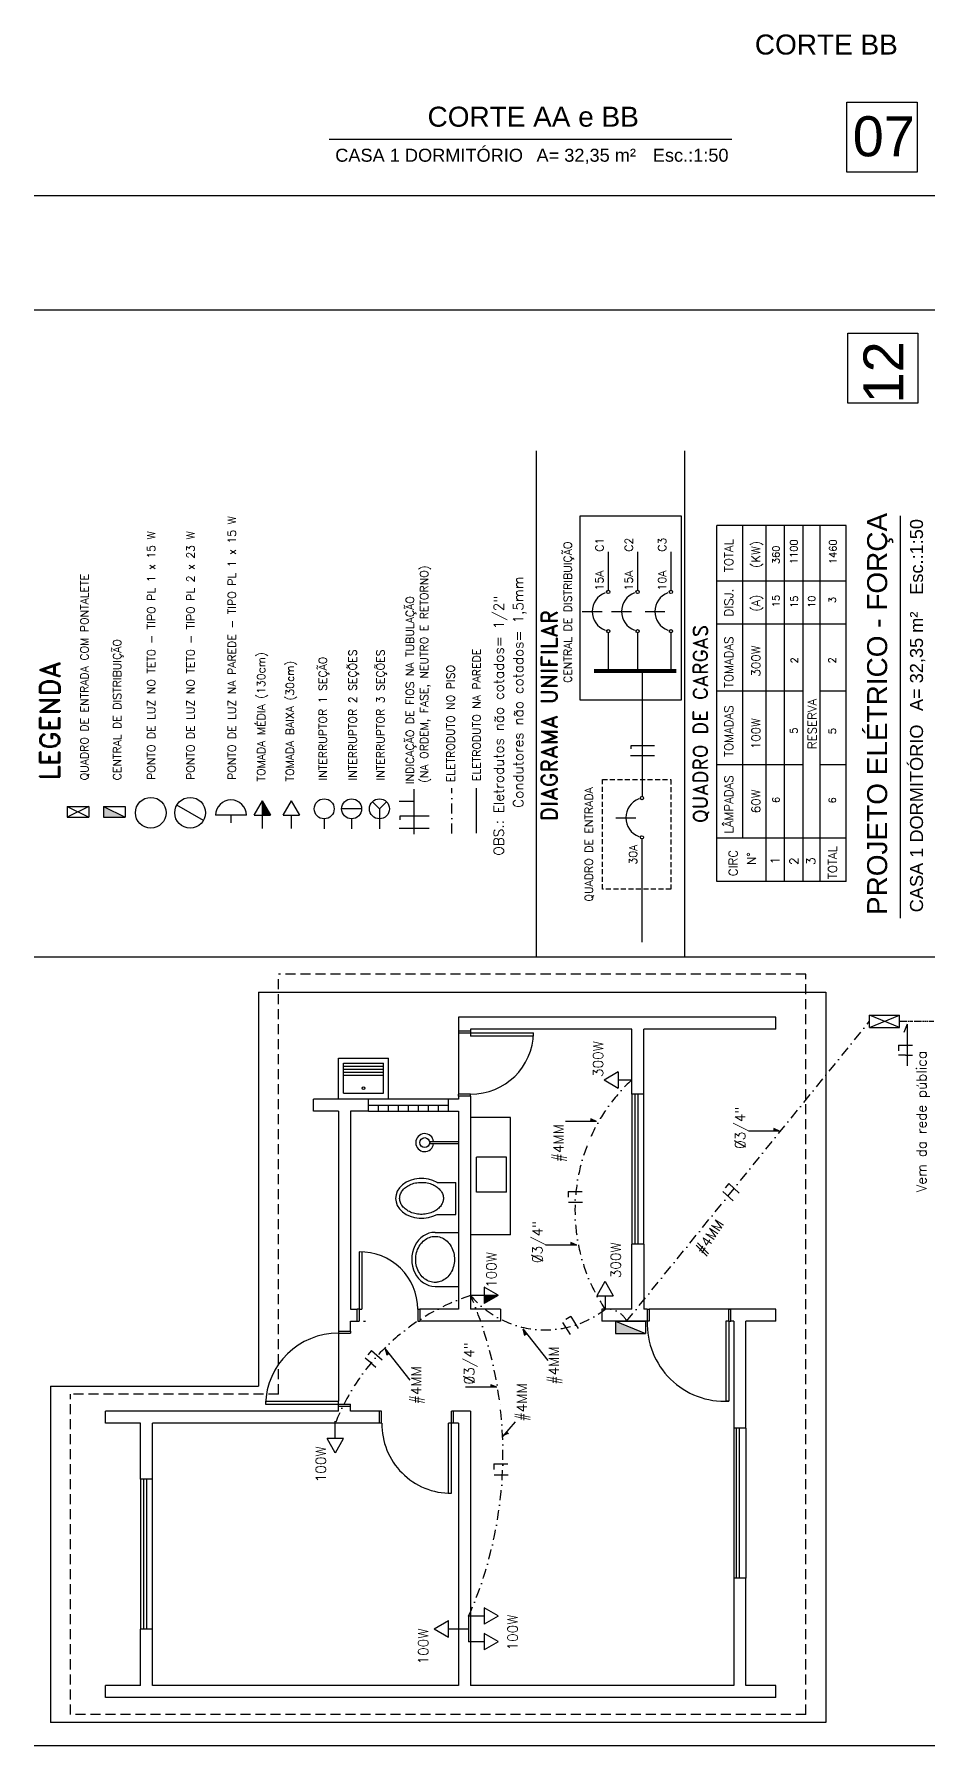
# Model space of a CAD drawing. Header units: millimetres. Extents: x 379 to 8329, y 269 to 4802.
# Drawn here: x 1494 to 2394, y 269 to 1980 of the extents above; entities that cross this region are included whole.
import ezdxf

# ---------------------------------------------------------------- set-up
doc = ezdxf.new("R2010")
doc.units = ezdxf.units.MM
doc.header["$LTSCALE"] = 20
doc.header["$MEASUREMENT"] = 0
for name, pattern in [('ACAD_ISO14W100', [24, 12, -3, 0, -3, 0, -3, 0, -3]), ('DASHDOT', [1, 0.5, -0.25, 0, -0.25]), ('DASHED', [0.75, 0.5, -0.25]), ('HIDDEN', [0.375, 0.25, -0.125])]:
    doc.linetypes.add(name, pattern=pattern)
for name, color, linetype in [('1', 7, 'Continuous'), ('ARQ-SIMB', 2, 'Continuous'), ('Cotas', 7, 'Continuous'), ('ELE-2', 2, 'Continuous'), ('ELE-3', 3, 'Continuous'), ('ELE-4', 4, 'Continuous'), ('ELE-TXT', 9, 'Continuous'), ('SAN-SIMB', 2, 'Continuous'), ('Texto', 2, 'Continuous')]:
    doc.layers.add(name, color=color, linetype=linetype)
doc.styles.add('BUILD', font='romand.shx')
doc.styles.add('ROMANS', font='romans.shx')
doc.styles.add('Textos Gd.', font='arial.ttf', dxfattribs={"height": 0.15})

msp = doc.modelspace()

# ---------------------------------------------------------------- hatches: boundary and pattern name
at = {"layer": 'ARQ-SIMB'}
for points in [[(2055.567, 892.816), (2049.696, 895.382), (2049.637, 892.809)], [(2238.504, 883.044), (2232.633, 885.611), (2232.574, 883.038)], [(2035.835, 768.968), (2029.963, 771.534), (2029.904, 768.961)], [(1981.928, 685.247), (1983.54, 679.045), (1985.599, 680.589)], [(1844.198, 665.556), (1845.81, 659.354), (1847.869, 660.898)], [(1955.877, 626.994), (1950.005, 629.561), (1949.946, 626.988)], [(1961.731, 577.825), (1967.535, 580.54), (1965.641, 582.284)]]:
    msp.add_hatch(color=1, dxfattribs=at).paths.add_polyline_path(points)
at = {"layer": 'ELE-3'}
msp.add_hatch(color=256, dxfattribs=at).paths.add_polyline_path([(1562.827, 1207.643), (1562.827, 1196.891), (1584.427, 1196.891)])
at = {"layer": 'SAN-SIMB'}
for points in [[(1729.723, 1198.82), (1721.502, 1213.058), (1721.502, 1198.82), (1721.609, 1198.82)], [(1943.046, 710.627), (1957.285, 718.848), (1943.046, 718.848), (1943.046, 718.741)], [(2074.367, 693.126), (2074.367, 680.789), (2104.367, 680.789)]]:
    msp.add_hatch(color=256, dxfattribs=at).paths.add_polyline_path(points)

# ---------------------------------------------------------------- linework, layer by layer
at = {"color": 1}
for p, q in [((1788.441, 1874.538), (2190.74, 1874.538)), ((2359.317, 1095.881), (2359.317, 1498.18))]:
    msp.add_line(p, q, dxfattribs=at)
at = {"layer": '1', "color": 1}
for p, q in [((2393.54, 1818.046), (1493.54, 1818.046)), ((2393.54, 1703.615), (1493.54, 1703.615)), ((1717.669, 1022.021), (2284.669, 1022.021)), ((1717.669, 1022.021), (1717.669, 628.021)), ((1917.669, 997.021), (1917.669, 981.021)), ((2234.669, 997.021), (1917.669, 997.021)), ((1917.669, 981.021), (1917.669, 920.021)), ((1929.669, 985.021), (1929.669, 981.021)), ((2090.669, 985.021), (1929.669, 985.021)), ((1929.669, 983.021), (1929.669, 981.021)), ((1992.666, 981.021), (1929.669, 981.021)), ((1929.669, 981.021), (1929.669, 978.021)), ((1992.511, 978.021), (1929.669, 978.021)), ((1992.511, 978.021), (1992.666, 981.021)), ((2090.669, 920.021), (2090.669, 985.021)), ((2102.669, 920.021), (2102.669, 985.021)), ((2234.669, 985.021), (2102.669, 985.021)), ((1797.669, 956.021), (1847.669, 956.021)), ((1797.669, 915.021), (1797.669, 956.021)), ((1802.669, 951.021), (1842.669, 951.021)), ((1802.669, 921.021), (1802.669, 951.021)), ((1802.669, 948.021), (1842.669, 948.021)), ((1802.669, 945.021), (1842.669, 945.021)), ((1802.669, 942.021), (1842.669, 942.021)), ((1842.669, 921.021), (1842.669, 951.021)), ((1847.669, 915.021), (1847.669, 956.021)), ((1802.669, 939.021), (1842.669, 939.021)), ((1809.669, 915.021), (1772.669, 915.021)), ((1772.669, 903.021), (1772.669, 915.021)), ((1827.669, 915.021), (1797.669, 915.021)), ((1802.669, 921.021), (1842.669, 921.021)), ((1907.669, 915.021), (1827.669, 915.021)), ((1827.669, 909.021), (1907.669, 909.021)), ((1837.669, 903.021), (1837.669, 909.021)), ((1847.669, 903.021), (1847.669, 909.021)), ((1857.669, 903.021), (1857.669, 909.021)), ((1867.669, 903.021), (1867.669, 909.021)), ((1877.669, 903.021), (1877.669, 909.021)), ((1887.669, 903.021), (1887.669, 909.021)), ((1897.669, 903.021), (1897.669, 909.021)), ((1917.669, 915.021), (1907.669, 915.021)), ((1917.669, 918.021), (1917.669, 915.021)), ((1929.669, 918.021), (1929.669, 705.021)), ((2090.669, 920.021), (2090.669, 770.021)), ((2093.669, 920.021), (2093.669, 770.021)), ((2096.669, 920.021), (2096.669, 770.021)), ((2102.669, 770.021), (2102.669, 920.021)), ((1797.669, 903.021), (1772.669, 903.021)), ((1797.669, 903.021), (1797.669, 683.021)), ((1827.669, 903.021), (1809.669, 903.021)), ((1809.669, 903.021), (1809.669, 705.021)), ((1827.669, 903.021), (1907.669, 903.021)), ((1917.669, 903.021), (1917.669, 705.021)), ((1969.669, 896.521), (1929.669, 896.521)), ((1969.669, 779.521), (1969.669, 896.521)), ((1888.688, 872.533), (1917.669, 872.533)), ((1888.688, 870.533), (1917.669, 870.533)), ((1935.518, 822.021), (1935.518, 857.021)), ((1965.518, 857.021), (1935.518, 857.021)), ((1965.518, 822.021), (1965.518, 857.021)), ((1896.119, 831.839), (1914.979, 831.839)), ((1914.979, 799.839), (1914.979, 831.839)), ((1965.518, 822.021), (1935.518, 822.021)), ((1896.119, 799.839), (1914.979, 799.839)), ((1894.169, 781.824), (1917.669, 781.824)), ((1969.669, 779.521), (1929.669, 779.521)), ((2090.669, 705.021), (2090.669, 770.021)), ((2102.669, 770.021), (2102.669, 705.021)), ((1818.169, 762.248), (1818.169, 705.021)), ((1820.943, 762.182), (1818.169, 762.248)), ((1820.943, 762.182), (1820.943, 705.021)), ((1894.169, 727.824), (1917.669, 727.824)), ((1818.169, 705.021), (1816.169, 705.021)), ((1816.169, 693.021), (1816.169, 705.021)), ((1817.943, 705.021), (1820.943, 705.021)), ((1917.669, 705.021), (1878.895, 705.021)), ((1959.669, 705.021), (1929.669, 705.021)), ((1959.669, 705.021), (1959.669, 693.021)), ((2060.669, 705.021), (2060.669, 693.021)), ((2106.119, 705.021), (2102.669, 705.021)), ((2191.619, 705.021), (2108.119, 705.021)), ((2187.669, 693.021), (2187.669, 705.021)), ((2187.669, 705.021), (2189.669, 705.021)), ((2234.669, 693.021), (2234.669, 705.021)), ((1809.669, 683.021), (1809.669, 693.021)), ((1822.669, 693.021), (1824.669, 693.021)), ((1959.669, 693.021), (1878.895, 693.021)), ((1959.669, 693.021), (1886.669, 693.021)), ((2106.119, 693.021), (2060.669, 693.021)), ((2106.429, 693.126), (2104.429, 693.126)), ((2184.669, 693.021), (2184.669, 613.074)), ((2187.669, 693.021), (2184.669, 693.021)), ((2187.669, 693.021), (2187.669, 613.021)), ((2187.669, 693.021), (2189.669, 693.021)), ((1797.669, 681.021), (1797.669, 613.021)), ((1509.669, 628.021), (1509.669, 292.021)), ((1509.669, 628.021), (1717.669, 628.021)), ((1797.669, 603.021), (1564.669, 603.021)), ((1717.669, 603.021), (1564.669, 603.021)), ((1564.669, 591.021), (1564.669, 603.021)), ((1724.733, 613.021), (1724.669, 610.021)), ((1724.669, 610.021), (1797.669, 610.021)), ((1724.733, 613.021), (1797.669, 613.021)), ((1797.669, 610.021), (1797.669, 613.021)), ((1797.669, 608.021), (1797.669, 610.021)), ((1797.669, 603.021), (1797.669, 608.021)), ((1809.669, 603.021), (1809.669, 608.021)), ((1838.669, 603.021), (1809.669, 603.021)), ((1838.669, 591.021), (1838.669, 603.021)), ((1840.669, 591.021), (1840.669, 603.021)), ((1912.669, 603.021), (1910.669, 603.021)), ((1929.669, 603.021), (1929.669, 329.021)), ((2184.669, 613.074), (2187.669, 613.021)), ((2187.669, 613.021), (2184.669, 613.021)), ((1599.669, 591.021), (1564.669, 591.021)), ((1599.669, 535.021), (1599.669, 591.021)), ((1611.669, 535.021), (1611.669, 591.021)), ((1838.669, 591.021), (1611.669, 591.021)), ((1910.669, 591.021), (1907.669, 591.021)), ((1907.669, 521.021), (1907.669, 591.021)), ((1912.669, 591.021), (1910.669, 591.021)), ((1910.669, 521.021), (1910.669, 591.021)), ((1917.669, 591.021), (1917.669, 329.021)), ((2204.669, 586.021), (2204.669, 436.021)), ((1611.669, 535.021), (1599.669, 535.021)), ((1599.669, 535.021), (1599.669, 385.021)), ((1602.92, 385.021), (1602.92, 535.021)), ((1605.92, 385.021), (1605.92, 535.021)), ((1611.669, 385.021), (1611.669, 535.021)), ((1907.669, 521.021), (1910.669, 521.021)), ((2204.669, 329.021), (2204.669, 436.021)), ((1611.669, 385.021), (1599.669, 385.021)), ((1599.669, 329.021), (1599.669, 385.021)), ((1611.669, 329.021), (1611.669, 385.021)), ((1564.669, 317.021), (1564.669, 329.021)), ((1599.669, 329.021), (1564.669, 329.021)), ((1917.669, 329.021), (1611.669, 329.021)), ((2192.669, 329.021), (1929.669, 329.021)), ((2234.669, 329.021), (2204.669, 329.021)), ((2234.669, 317.021), (2234.669, 329.021)), ((2234.669, 317.021), (1564.669, 317.021)), ((2284.669, 292.021), (1509.669, 292.021)), ((2393.54, 268.615), (1493.54, 268.615))]:
    msp.add_line(p, q, dxfattribs=at)
at = {"layer": '1', "color": 3, "linetype": 'DASHDOT'}
for p, q in [((1910.888, 1180.535), (1910.888, 1225.711)), ((2085.608, 693.021), (2328.305, 992.852))]:
    msp.add_line(p, q, dxfattribs=at)
at = {"layer": '1', "color": 4}
for p, q in [((1662.682, 1193.621), (1635.98, 1208.81)), ((1705.518, 1198.764), (1674.798, 1198.764)), ((1690.158, 1198.764), (1690.158, 1191.283))]:
    msp.add_line(p, q, dxfattribs=at)
at = {"layer": '1', "color": 1, "linetype": 'DASHED'}
for p, q in [((2264.669, 1040.021), (1737.669, 1040.021)), ((1737.669, 620.021), (1737.669, 1040.021)), ((2264.669, 300.021), (2264.669, 1040.021)), ((1529.669, 300.021), (1529.669, 620.021)), ((1737.669, 620.021), (1529.669, 620.021)), ((2264.669, 300.021), (1529.669, 300.021))]:
    msp.add_line(p, q, dxfattribs=at)
at = {"layer": '1', "color": 3}
for p, q in [((2328.305, 999.021), (2358.304, 999.021)), ((2328.305, 986.684), (2358.305, 986.684)), ((2074.367, 693.126), (2104.367, 693.126))]:
    msp.add_line(p, q, dxfattribs=at)
at = {"layer": '1'}
for p, q in [((2204.705, 867.046), (2193.258, 873.199)), ((2002.035, 752.97), (1990.589, 759.122)), ((1933.981, 631.586), (1922.535, 637.738))]:
    msp.add_line(p, q, dxfattribs=at)
at = {"layer": '1', "color": 1}
for points in [[(2305.808, 1841.724), (2305.808, 1911.724), (2375.808, 1911.724), (2375.808, 1841.724)], [(2306.54, 1610.615), (2306.54, 1680.615), (2376.54, 1680.615), (2376.54, 1610.615)]]:
    msp.add_lwpolyline(points, close=True, dxfattribs=at)
at = {"layer": '1', "color": 2}
msp.add_lwpolyline([(2038.969, 1497.741), (2038.969, 1314.188), (2140.274, 1314.188), (2140.274, 1497.741)], close=True, dxfattribs=at)
at = {"layer": '1', "color": 4}
for centre in [(1610.033, 1201.274), (1649.364, 1201.274)]:
    msp.add_circle(centre, 15.36, dxfattribs=at)
at = {"layer": '1', "color": 1}
for centre, radius in [((1822.669, 925.937), 1.363), ((1883.789, 871.533), 5)]:
    msp.add_circle(centre, radius, dxfattribs=at)
at = {"layer": '1', "color": 4}
msp.add_arc((1690.158, 1198.764), 15.36, 0, 180, dxfattribs=at)
at = {"layer": '1', "color": 3, "linetype": 'DASHDOT'}
for centre, radius, start, end in [((2211.923, 803.963), 177.944, 132.954245, 213.7815), ((1998.452, 510.638), 219.278, 108.281006, 158.494907), ((1559.67, 560.862), 402.317, 336.167485, 23.12199), ((2004.02, 781.645), 97.322, 220.184688, 308.063539), ((2066.112, 683.143), 21.978, 27.014277, 95.457208)]:
    msp.add_arc(centre, radius, start, end, dxfattribs=at)
at = {"layer": '1', "color": 1}
for centre, radius, start, end in [((1883.789, 871.533), 9, 6.37937, 353.62063), ((1910.092, 590.177), 69.154, 179.300434, 270.478072)]:
    msp.add_arc(centre, radius, start, end, dxfattribs=at)
for centre, major_axis, ratio, start_param, end_param in [((1880.601, 815.839), (-25.864, 0), 0.77328519, 4.06888787, 8.49748274), ((1894.169, 754.824), (0, -27), 0.8669906, 3.14159265, 6.28318531)]:
    msp.add_ellipse(centre, major_axis=major_axis, ratio=ratio, start_param=start_param, end_param=end_param, dxfattribs=at)
for points, knots in [([(1902.464, 815.839), (1902.464, 817.14), (1902.244, 818.442), (1901.348, 821.011), (1900.672, 822.279), (1898.857, 824.693), (1897.719, 825.838), (1895.033, 827.897), (1893.487, 828.809), (1890.094, 830.304), (1888.249, 830.886), (1884.402, 831.66), (1882.402, 831.852), (1878.406, 831.825), (1876.411, 831.607), (1872.585, 830.782), (1870.755, 830.176), (1867.402, 828.638), (1865.879, 827.708), (1863.247, 825.619), (1862.138, 824.462), (1860.384, 822.032), (1859.738, 820.76), (1858.902, 818.186), (1858.711, 816.884), (1858.769, 814.282), (1859.019, 812.98), (1859.974, 810.416), (1860.681, 809.154), (1862.556, 806.757), (1863.723, 805.623), (1866.461, 803.595), (1868.031, 802.702), (1871.463, 801.251), (1873.323, 800.693), (1877.189, 799.97), (1879.194, 799.805), (1883.189, 799.885), (1885.178, 800.13), (1888.981, 801.005), (1890.795, 801.635), (1894.108, 803.214), (1895.606, 804.163), (1898.184, 806.281), (1899.263, 807.449), (1900.957, 809.894), (1901.573, 811.169), (1902.298, 813.578), (1902.464, 814.709), (1902.464, 815.839)], [0, 0, 0, 0, 0.2632406, 0.2632406, 0.52648119, 0.52648119, 0.78972179, 0.78972179, 1.05296239, 1.05296239, 1.31620298, 1.31620298, 1.57944358, 1.57944358, 1.84268417, 1.84268417, 2.10592477, 2.10592477, 2.36916537, 2.36916537, 2.63240596, 2.63240596, 2.89564656, 2.89564656, 3.15888716, 3.15888716, 3.42212775, 3.42212775, 3.68536835, 3.68536835, 3.94860894, 3.94860894, 4.21184954, 4.21184954, 4.47509014, 4.47509014, 4.73833073, 4.73833073, 5.00157133, 5.00157133, 5.26481193, 5.26481193, 5.52805252, 5.52805252, 5.79129312, 5.79129312, 6.05453371, 6.05453371, 6.28318531, 6.28318531, 6.28318531, 6.28318531]), ([(1894.169, 731.824), (1895.436, 731.824), (1896.704, 731.972), (1899.809, 732.707), (1901.624, 733.474), (1905.016, 735.63), (1906.593, 737.019), (1909.346, 740.321), (1910.521, 742.233), (1912.336, 746.409), (1912.974, 748.672), (1913.639, 753.33), (1913.666, 755.723), (1913.102, 760.4), (1912.513, 762.683), (1910.788, 766.916), (1909.653, 768.865), (1906.968, 772.252), (1905.419, 773.69), (1902.068, 775.949), (1900.267, 776.77), (1896.566, 777.758), (1894.666, 777.926), (1890.899, 777.604), (1889.03, 777.115), (1885.463, 775.494), (1883.764, 774.363), (1880.7, 771.525), (1879.334, 769.818), (1877.087, 765.973), (1876.207, 763.834), (1875.034, 759.328), (1874.742, 756.961), (1874.781, 752.234), (1875.113, 749.875), (1876.36, 745.399), (1877.275, 743.282), (1879.583, 739.492), (1880.974, 737.819), (1884.081, 735.054), (1885.794, 733.962), (1889.383, 732.423), (1891.258, 731.975), (1893.485, 731.835), (1893.827, 731.824), (1894.169, 731.824)], [0, 0, 0, 0, 0.20226286, 0.20226286, 0.50357911, 0.50357911, 0.80489536, 0.80489536, 1.10621161, 1.10621161, 1.40752786, 1.40752786, 1.70884411, 1.70884411, 2.01016036, 2.01016036, 2.31147661, 2.31147661, 2.61279286, 2.61279286, 2.91410911, 2.91410911, 3.21542536, 3.21542536, 3.51674161, 3.51674161, 3.81805786, 3.81805786, 4.11937411, 4.11937411, 4.42069036, 4.42069036, 4.72200661, 4.72200661, 5.02332286, 5.02332286, 5.32463911, 5.32463911, 5.62595536, 5.62595536, 5.92727161, 5.92727161, 6.22858786, 6.22858786, 6.28318531, 6.28318531, 6.28318531, 6.28318531])]:
    msp.add_open_spline(points, degree=3, knots=knots, dxfattribs=at)
at = {"layer": 'ARQ-SIMB', "color": 3, "linetype": 'ACAD_ISO14W100', "ltscale": 0.03}
for p, q in [((2343.305, 992.852), (2343.321, 992.852)), ((2358.305, 992.852), (2392.604, 992.852))]:
    msp.add_line(p, q, dxfattribs=at)
at = {"layer": 'ARQ-SIMB', "color": 1}
for p, q in [((2055.567, 892.816), (2024.376, 892.781)), ((2049.696, 895.382), (2049.637, 892.809)), ((2055.567, 892.816), (2049.696, 895.382)), ((2238.504, 883.044), (2207.313, 883.009)), ((2232.633, 885.611), (2232.574, 883.038)), ((2238.504, 883.044), (2232.633, 885.611)), ((2029.963, 771.534), (2029.904, 768.961)), ((2035.835, 768.968), (2029.963, 771.534)), ((2035.835, 768.968), (2004.643, 768.933)), ((1981.928, 685.247), (1983.54, 679.045)), ((1981.928, 685.247), (2006.725, 653.784)), ((1983.54, 679.045), (1985.599, 680.589)), ((1844.198, 665.556), (1868.995, 634.094)), ((1844.198, 665.556), (1845.81, 659.354)), ((1845.81, 659.354), (1847.869, 660.898)), ((1955.877, 626.994), (1924.685, 626.959)), ((1950.005, 629.561), (1949.946, 626.988)), ((1955.877, 626.994), (1950.005, 629.561)), ((1961.731, 577.825), (1974.588, 592.485)), ((1967.535, 580.54), (1965.641, 582.284))]:
    msp.add_line(p, q, dxfattribs=at)
at = {"layer": 'Cotas', "color": 1}
for p, q in [((2284.669, 1022.021), (2284.669, 292.021)), ((2234.669, 985.021), (2234.669, 997.021)), ((1929.669, 983.021), (1917.669, 983.021)), ((1917.669, 983.021), (1917.669, 981.021)), ((1929.669, 981.021), (1917.669, 981.021)), ((1827.669, 903.021), (1827.669, 915.021)), ((1907.669, 903.021), (1907.669, 915.021)), ((1929.669, 920.021), (1917.669, 920.021)), ((1917.669, 918.021), (1917.669, 920.021)), ((1929.669, 918.021), (1917.669, 918.021)), ((1929.669, 918.021), (1929.669, 920.021)), ((2102.669, 920.021), (2090.669, 920.021)), ((1907.669, 903.021), (1917.669, 903.021)), ((2102.669, 770.021), (2090.669, 770.021)), ((1809.669, 705.021), (1816.169, 705.021)), ((1818.169, 705.021), (1818.169, 693.021)), ((1876.895, 705.021), (1878.895, 705.021)), ((1876.895, 705.021), (1876.895, 693.021)), ((1878.895, 705.021), (1878.895, 693.021)), ((2090.669, 705.021), (2060.669, 705.021)), ((2106.119, 705.021), (2108.119, 705.021)), ((2106.119, 705.021), (2106.119, 693.021)), ((2108.119, 705.021), (2108.119, 693.021)), ((2187.669, 693.021), (2187.669, 705.021)), ((2189.669, 693.021), (2189.669, 705.021)), ((2234.669, 705.021), (2189.669, 705.021)), ((1809.669, 693.021), (1816.169, 693.021)), ((1816.169, 693.021), (1818.169, 693.021)), ((1876.895, 693.021), (1878.895, 693.021)), ((2108.119, 693.021), (2106.119, 693.021)), ((2192.669, 693.021), (2189.669, 693.021)), ((2192.669, 693.021), (2192.669, 586.021)), ((2204.669, 586.021), (2204.669, 693.021)), ((2234.669, 693.021), (2204.669, 693.021)), ((1797.669, 683.021), (1797.669, 681.021)), ((1797.669, 683.021), (1809.669, 683.021)), ((1797.669, 681.021), (1809.669, 681.021)), ((1809.669, 683.021), (1809.669, 681.021)), ((1797.669, 610.021), (1809.669, 610.021)), ((1797.669, 608.021), (1809.669, 608.021)), ((1809.669, 608.021), (1809.669, 610.021)), ((1840.669, 603.021), (1838.669, 603.021)), ((1910.669, 591.021), (1910.669, 603.021)), ((1929.669, 603.021), (1912.669, 603.021)), ((1912.669, 591.021), (1912.669, 603.021)), ((1840.943, 591.021), (1838.669, 591.021)), ((1917.669, 591.021), (1912.669, 591.021)), ((2192.669, 586.021), (2192.669, 436.021)), ((2204.669, 586.021), (2192.669, 586.021)), ((2195.169, 586.021), (2195.169, 436.021)), ((2198.169, 586.021), (2198.169, 436.021)), ((2192.669, 436.021), (2192.669, 329.021)), ((2204.669, 436.021), (2192.669, 436.021))]:
    msp.add_line(p, q, dxfattribs=at)
for centre, radius, start, end in [((1929.959, 982.752), 62.731, 269.771985, 358.636568), ((1819.434, 704.799), 57.462, 0.221466, 91.260848), ((2183.784, 690.625), 77.701, 178.232975, 272.866446), ((1797.38, 608.291), 72.731, 89.771985, 178.636568)]:
    msp.add_arc(centre, radius, start, end, dxfattribs=at)
at = {"layer": 'ELE-2', "linetype": 'HIDDEN'}
msp.add_lwpolyline([(2061.45, 1124.861), (2061.45, 1234.45), (2129.859, 1234.45), (2129.859, 1124.861)], close=True, dxfattribs=at)
at = {"layer": 'ELE-3'}
for p, q in [((2067.307, 1423.625), (2067.307, 1461.993)), ((2096.632, 1423.625), (2096.632, 1461.993)), ((2129.984, 1423.625), (2129.984, 1461.993)), ((2041.271, 1402.434), (2061.237, 1402.434)), ((2070.596, 1402.434), (2090.562, 1402.434)), ((2103.948, 1402.434), (2123.914, 1402.434)), ((2067.307, 1342.865), (2067.307, 1381.243)), ((2096.632, 1342.865), (2096.632, 1381.243)), ((2129.984, 1342.865), (2129.984, 1381.243)), ((2101.433, 1217.431), (2101.433, 1342.865)), ((2090.191, 1268.528), (2113.433, 1268.528)), ((2090.191, 1265.328), (2090.191, 1268.528)), ((2089.433, 1258.669), (2113.433, 1258.669)), ((1873.198, 1180.006), (1873.198, 1224.825)), ((1526.598, 1207.646), (1548.205, 1196.891)), ((1526.605, 1207.691), (1526.605, 1196.891)), ((1548.182, 1207.646), (1526.605, 1196.89)), ((1526.605, 1207.599), (1548.205, 1207.599)), ((1548.205, 1207.691), (1548.205, 1196.891)), ((1562.82, 1207.646), (1584.427, 1196.891)), ((1562.827, 1207.691), (1562.827, 1196.891)), ((1562.827, 1207.599), (1584.427, 1207.599)), ((1584.427, 1207.691), (1584.427, 1196.891)), ((1721.392, 1213.063), (1713.169, 1198.82)), ((1713.383, 1198.82), (1721.609, 1198.82)), ((1721.5, 1213.063), (1729.723, 1198.82)), ((1721.502, 1213.067), (1721.502, 1198.82)), ((1721.502, 1198.82), (1729.723, 1198.82)), ((1721.502, 1198.82), (1721.502, 1185.443)), ((1750.316, 1213.063), (1742.092, 1198.82)), ((1742.307, 1198.82), (1750.533, 1198.82)), ((1750.423, 1213.063), (1758.646, 1198.82)), ((1750.426, 1198.82), (1750.426, 1185.443)), ((1750.426, 1198.82), (1758.646, 1198.82)), ((1820.741, 1205.235), (1800.771, 1205.235)), ((1838.536, 1205.235), (1831.472, 1212.293)), ((1838.536, 1205.235), (1845.599, 1212.293)), ((1838.536, 1205.235), (1838.536, 1195.25)), ((1858.198, 1212.979), (1873.198, 1212.979)), ((1859.146, 1194.367), (1859.146, 1198.367)), ((1859.146, 1198.367), (1888.198, 1198.367)), ((1526.605, 1196.891), (1548.205, 1196.891)), ((1562.827, 1196.891), (1584.427, 1196.891)), ((1783.342, 1195.25), (1783.342, 1185.265)), ((1810.756, 1195.25), (1810.756, 1185.265)), ((1838.536, 1195.25), (1838.536, 1185.265)), ((1858.198, 1186.043), (1888.198, 1186.043)), ((2074.937, 1196.346), (2094.902, 1196.346)), ((2100.973, 1071.9), (2100.973, 1175.155)), ((2364.378, 958.965), (2357.339, 958.965)), ((2357.378, 968.845), (2357.378, 963.187)), ((2357.378, 968.845), (2371.378, 968.845)), ((2364.378, 958.965), (2371.353, 958.965)), ((2063.049, 934.31), (2077.293, 942.533)), ((2077.293, 942.319), (2077.293, 934.093)), ((2063.049, 934.202), (2077.293, 925.979)), ((2077.293, 934.2), (2090.669, 934.2)), ((2077.293, 934.2), (2077.293, 925.979)), ((2027.011, 822.692), (2027.011, 817.034)), ((2027.011, 822.692), (2041.011, 822.692)), ((2181.6, 822.714), (2191.899, 813.231)), ((2187.87, 830.619), (2184.038, 826.457)), ((2187.87, 830.619), (2198.17, 821.136)), ((2027.385, 811.956), (2041.385, 811.956)), ((1943.046, 718.848), (1929.669, 718.848)), ((1957.289, 718.958), (1943.046, 727.182)), ((1943.046, 726.967), (1943.046, 718.741)), ((1957.289, 718.851), (1943.046, 710.627)), ((1943.046, 718.848), (1943.046, 710.627)), ((1957.293, 718.848), (1943.046, 718.848)), ((2063.912, 732.746), (2055.689, 718.502)), ((2064.019, 732.746), (2072.243, 718.502)), ((2055.903, 718.502), (2064.129, 718.502)), ((2064.022, 718.502), (2064.022, 705.021)), ((2064.022, 718.502), (2072.243, 718.502)), ((2021.572, 691.627), (2029.06, 679.798)), ((2029.678, 697.636), (2024.898, 694.61)), ((2029.678, 697.636), (2037.167, 685.807)), ((2074.367, 693.126), (2104.367, 680.789)), ((2074.367, 693.126), (2074.367, 680.789)), ((2104.367, 693.126), (2104.367, 680.789)), ((2074.367, 680.789), (2104.367, 680.789)), ((1829.493, 651.581), (1824.144, 656.158)), ((1830.598, 663.639), (1826.92, 659.341)), ((1829.493, 651.581), (1834.792, 647.046)), ((1830.598, 663.639), (1841.235, 654.536)), ((1794.439, 575.657), (1794.439, 593.184)), ((1794.439, 575.657), (1786.218, 575.657)), ((1794.442, 561.414), (1786.218, 575.657)), ((1802.558, 575.657), (1794.332, 575.657)), ((1794.549, 561.414), (1802.773, 575.657)), ((1952.899, 550.307), (1966.899, 550.307)), ((1952.899, 550.307), (1952.899, 544.649)), ((1953.273, 539.571), (1967.273, 539.571)), ((1893.383, 385.455), (1907.627, 393.678)), ((1907.627, 385.458), (1907.627, 393.678)), ((1943.046, 398.3), (1927.682, 398.3)), ((1927.682, 398.3), (1927.682, 372.614)), ((1957.289, 398.41), (1943.046, 406.634)), ((1943.046, 406.419), (1943.046, 398.193)), ((1957.289, 398.303), (1943.046, 390.08)), ((1943.046, 398.3), (1943.046, 390.08)), ((1893.383, 385.348), (1907.627, 377.124)), ((1907.627, 377.338), (1907.627, 385.565)), ((1907.627, 385.457), (1927.682, 385.457)), ((1957.289, 372.724), (1943.046, 380.948)), ((1943.046, 380.733), (1943.046, 372.507)), ((1943.046, 372.614), (1927.682, 372.614)), ((1957.289, 372.617), (1943.046, 364.394)), ((1943.046, 372.614), (1943.046, 364.394))]:
    msp.add_line(p, q, dxfattribs=at)
at = {"layer": 'ELE-3', "linetype": 'Continuous', "ltscale": 0.5}
msp.add_line((1935.686, 1181.041), (1935.686, 1225.861), dxfattribs=at)
at = {"layer": 'ELE-3', "color": 3}
for p, q in [((2358.305, 986.684), (2328.305, 999.021)), ((2328.305, 986.684), (2328.305, 999.021)), ((2328.338, 986.684), (2358.305, 999.021)), ((2358.305, 986.684), (2358.305, 999.021))]:
    msp.add_line(p, q, dxfattribs=at)
at = {"layer": 'ELE-3', "const_width": 4}
msp.add_lwpolyline([(2052.901, 1342.865), (2135.121, 1342.865)], dxfattribs=at)
at = {"layer": 'ELE-3', "color": 3, "const_width": 0.2}
for points in [[(2358.305, 999.021), (2328.305, 999.021)], [(2358.305, 986.684), (2328.305, 986.684)], [(2074.367, 693.126), (2104.367, 693.126)]]:
    msp.add_lwpolyline(points, dxfattribs=at)
at = {"layer": 'ELE-3'}
for centre, radius in [((2067.183, 1422.03), 1.6), ((2096.508, 1422.03), 1.6), ((2129.86, 1422.03), 1.6), ((2067.183, 1382.838), 1.6), ((2096.508, 1382.838), 1.6), ((2129.86, 1382.838), 1.6), ((1783.342, 1205.235), 9.985), ((1810.756, 1205.235), 9.985), ((1838.536, 1205.235), 9.985), ((2100.848, 1215.942), 1.6), ((2100.848, 1176.75), 1.6)]:
    msp.add_circle(centre, radius, dxfattribs=at)
for centre in [(2071.183, 1402.434), (2100.508, 1402.434), (2133.86, 1402.434), (2104.848, 1196.346)]:
    msp.add_arc(centre, 20, 110.76138, 249.23862, dxfattribs=at)
at = {"layer": 'SAN-SIMB'}
for p, q in [((1995.268, 1563.139), (1995.268, 1057.24)), ((2143.289, 1563.139), (2143.289, 1057.24)), ((1493.54, 1057.24), (2393.54, 1057.24)), ((2366.078, 989.833), (2362.529, 981.514)), ((2366.078, 989.833), (2366.078, 948.463))]:
    msp.add_line(p, q, dxfattribs=at)
at = {"layer": 'SAN-SIMB', "color": 2}
for p, q in [((2175.747, 1132.684), (2175.747, 1488.566)), ((2304.972, 1488.566), (2175.747, 1488.566)), ((2201.667, 1175.884), (2201.667, 1488.566)), ((2225.167, 1132.684), (2225.167, 1488.566)), ((2243.345, 1133.168), (2243.345, 1489.05)), ((2262.115, 1133.168), (2262.115, 1489.05)), ((2279.052, 1133.168), (2279.052, 1489.05)), ((2279.052, 1132.684), (2279.052, 1488.566)), ((2304.972, 1132.684), (2304.972, 1488.566)), ((2304.972, 1432.869), (2175.747, 1432.869)), ((2304.972, 1389.669), (2175.747, 1389.669)), ((2262.115, 1322.761), (2175.747, 1322.761)), ((2304.972, 1322.761), (2279.052, 1322.761)), ((2262.115, 1249.323), (2175.747, 1249.323)), ((2304.972, 1249.323), (2279.052, 1249.323)), ((2304.972, 1175.884), (2175.747, 1175.884)), ((2304.972, 1132.684), (2175.747, 1132.684))]:
    msp.add_line(p, q, dxfattribs=at)

# ---------------------------------------------------------------- texts
at = {"layer": 'ELE-4', "color": 2, "style": 'ROMANS'}
for s, p in [('TOTAL', (2192.095, 1441.878)), ('(KW)', (2219.124, 1445.997)), ('DISJ.', (2192.095, 1397.396)), ('(A)', (2219.124, 1402.258)), ('TOMADAS', (2192.095, 1325.973)), ('300W', (2219.124, 1337.437)), ('TOMADAS', (2192.095, 1257.084)), ('RESERVA', (2275.303, 1264.804)), ('100W', (2219.124, 1264.804)), ('LÂMPADAS', (2192.095, 1180.509)), ('60W', (2219.124, 1200.838)), ('TOTAL', (2295.774, 1135.005)), ('CIRC', (2196.338, 1137.803)), ('N°', (2214.589, 1149.195)), ('1', (2238.426, 1149.68)), ('2', (2257.142, 1149.195)), ('3', (2274.071, 1149.195))]:
    msp.add_text(s, height=8.64, rotation=90, dxfattribs=at).set_placement(p)
at = {"layer": 'ELE-TXT', "style": 'BUILD'}
for s, height, p in [('C1', 8, (2062.568, 1462.228)), ('C2', 8, (2091.893, 1462.228)), ('C3', 8, (2125.017, 1462.228)), ('15A', 8, (2062.34, 1423.438)), ('15A', 8, (2091.665, 1423.438)), ('10A', 8, (2125.017, 1423.438)), ('DIAGRAMA UNIFILAR', 16, (2016.223, 1192.632)), ('QUADRO DE CARGAS', 14.4, (2166.411, 1191.097)), ('LEGENDA', 20, (1519.073, 1233.663)), ('30A', 8, (2095.964, 1149.464))]:
    msp.add_text(s, height=height, rotation=90, dxfattribs=at).set_placement(p)
at = {"layer": 'ELE-TXT', "style": 'ROMANS'}
for tag, p, rotation in [('300W', (2062.05, 937.064), 90), ('03/4"', (2204.064, 865.3), 90), ('#4MM', (2022.523, 851.947), 90), ('03/4"', (2001.395, 751.223), 90), ('#4MM', (2162.283, 758.604), 56.331927), ('300W', (2079.729, 735.946), 90), ('100W', (1955.38, 726.314), 90), ('03/4"', (1933.341, 629.839), 90), ('#4MM', (2017.887, 629.685), 90), ('#4MM', (1880.157, 609.994), 90), ('#4MM', (1985.751, 592.929), 90), ('100W', (1784.953, 531.964), 90), ('100W', (1976.683, 363.856), 90), ('100W', (1887.373, 349.915), 90)]:
    msp.add_attdef(tag, p, '100W', height=10, rotation=rotation, dxfattribs=at)
at = {"layer": 'SAN-SIMB', "color": 2, "style": 'ROMANS'}
for s, p in [('1100', (2256.296, 1449.834)), ('1460', (2295.354, 1449.834)), ('360', (2238.426, 1449.834)), ('15', (2238.426, 1406.613)), ('15', (2256.672, 1406.129)), ('10', (2274.071, 1406.129)), ('3', (2294.825, 1410.77)), ('2', (2256.766, 1350.634)), ('2', (2294.605, 1350.634)), ('5', (2256.296, 1280.246)), ('5', (2294.825, 1279.762)), ('6', (2238.426, 1211.08)), ('6', (2294.825, 1210.596))]:
    msp.add_text(s, height=7.2, rotation=90, dxfattribs=at).set_placement(p)
at = {"layer": 'Texto', "color": 3, "style": 'Textos Gd.'}
for s, height, p in [('CORTE BB', 20, (2213.75, 1959.22)), ('CORTE AA e BB', 20, (1886.636, 1887.092)), ('07', 40, (2311.511, 1857.507))]:
    msp.add_text(s, height=height, dxfattribs=at).set_placement(p)
at = {"layer": 'Texto', "color": 2, "style": 'Textos Gd.'}
for s, p in [('CASA 1 DORMITÓRIO', (1794.359, 1852.059)), ('A= 32,35 m²', (1995.509, 1852.059)), ('Esc.:1:50', (2111.726, 1852.059))]:
    msp.add_text(s, height=13, dxfattribs=at).set_placement(p)
at = {"layer": 'Texto', "color": 3}
for s, height, style, p in [('12', 40, 'Textos Gd.', (2362.267, 1610.419)), ('PROJETO ELÉTRICO - FORÇA', 20, 'Textos Gd.', (2345.956, 1099.04)), ('Condutores não cotados= 1,5mm', 10, 'ROMANS', (1982.312, 1206.189)), ('OBS.: Eletrodutos não cotados= 1/2"', 10, 'ROMANS', (1962.78, 1158.404))]:
    msp.add_text(s, height=height, rotation=90, dxfattribs=dict(at, style=style)).set_placement(p)
at = {"layer": 'Texto', "style": 'ROMANS'}
for s, height, p in [('PONTO DE LUZ NA PAREDE - TIPO PL 1 x 15 W', 8, (1695.049, 1234.104)), ('PONTO DE LUZ NO TET0 - TIPO PL 1 x 15 W', 8, (1614.489, 1234.104)), ('PONTO DE LUZ NO TET0 - TIPO PL 2 x 23 W', 8, (1653.82, 1234.104)), ('CENTRAL DE DISTRIBUIÇÃO', 8, (2030.68, 1331.086)), ('QUADRO DE ENTRADA COM PONTALETE', 8, (1547.676, 1233.66)), ('(NA ORDEM, FASE, NEUTRO E RETORNO)', 8, (1887.181, 1231.146)), ('INDICAÇÃO DE FIOS NA TUBULAÇÃO', 8, (1873.048, 1229.857)), ('CENTRAL DE DISTRIBUIÇÃO', 8, (1580.376, 1233.659)), ('TOMADA MÉDIA (130cm)', 8, (1724.227, 1232.541)), ('TOMADA BAIXA (30cm)', 8, (1753.15, 1232.541)), ('INTERRUPTOR 1 SEÇÃO', 8, (1785.923, 1233.539)), ('INTERRUPTOR 2 SEÇÕES', 8, (1815.784, 1233.539)), ('INTERRUPTOR 3 SEÇÕES', 8, (1843.564, 1233.539)), ('ELETRODUTO NA PAREDE', 8, (1939.677, 1232.867)), ('ELETRODUTO NO PISO', 8, (1913.728, 1231.772)), ('QUADRO DE ENTRADA', 8, (2051.895, 1112.552)), ('Vem da rede pública', 10, (2385.214, 821.769))]:
    msp.add_text(s, height=height, rotation=90, dxfattribs=at).set_placement(p)
at = {"layer": 'Texto', "color": 2, "style": 'Textos Gd.'}
for s, p in [('Esc.:1:50', (2381.795, 1419.166)), ('A= 32,35 m²', (2381.795, 1302.948)), ('CASA 1 DORMITÓRIO', (2381.795, 1101.799))]:
    msp.add_text(s, height=13, rotation=90, dxfattribs=at).set_placement(p)

doc.saveas('drawing.dxf')
